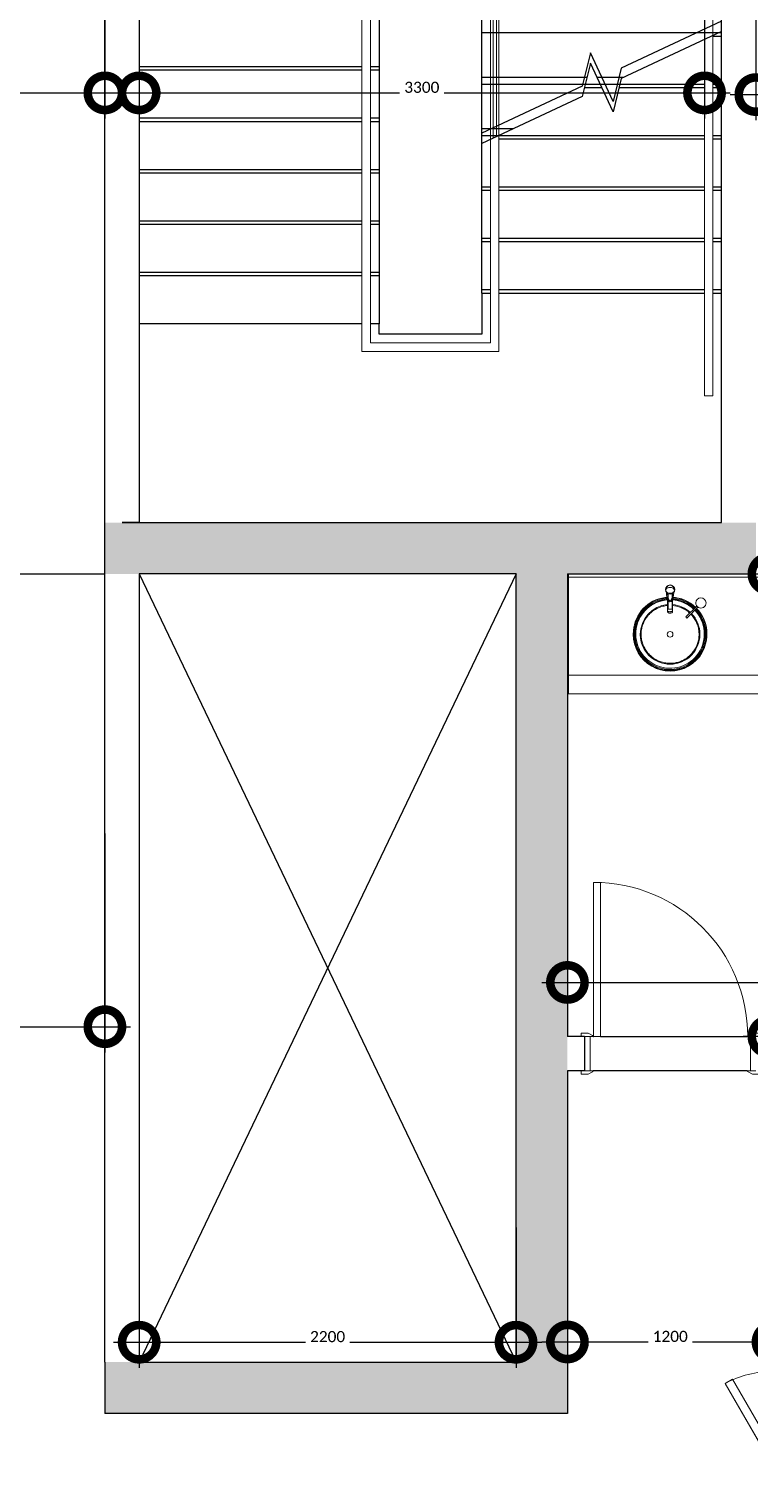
# Model space of a CAD drawing. Header units: metres. Extents: x 15.7 to 112.1, y 4.7 to 71.5.
# Drawn here: x 61.05 to 65.25, y 33.1 to 41.53 of the extents above; entities that cross this region are included whole.
import ezdxf

# ---------------------------------------------------------------- set-up
doc = ezdxf.new("R2010")
doc.units = ezdxf.units.M
doc.linetypes.add('ECG_Line-Ptrn-Sold', pattern=[9144.001, 9144, -0.001])
doc.layers.get('0').update_dxf_attribs({"color": 3})
doc.layers.add('00', color=252, linetype='Continuous')
for name, color, linetype, lineweight in [('A-DIM', 7, 'Continuous', 5), ('A-DOOR', 5, 'Continuous', 5), ('A-FIXT', 1, 'Continuous', 9), ('A-FLOR-HRAL', 1, 'Continuous', 9), ('A-FURN', 1, 'Continuous', 9), ('A-STAIR', 1, 'ECG_Line-Ptrn-Sold', 13)]:
    doc.layers.add(name, color=color, linetype=linetype, lineweight=lineweight)
doc.styles.add('Calibri', font='calibri.ttf', dxfattribs={"height": 0.212639})
doc.dimstyles.new('ECG_Dimn-Detl-100', dxfattribs={"dimscale": 0.3048, "dimtxt": 0.25, "dimasz": 1.312336, "dimexe": 0.492126, "dimexo": 0.0625, "dimgap": 0, "dimtad": 1, "dimdec": 0, "dimlfac": 1000, "dimzin": 0, "dimdsep": 46, "dimtxsty": 'Calibri', "dimblk1": 'DOTSMALL', "dimblk2": 'DOTSMALL', "dimsah": 1, "dimcen": 0.09, "dimdle": 0.492126, "dimazin": 0, "dimtfac": 1, "dimtdec": 4, "dimtix": 1, "dimtmove": 0, "dimatfit": 3, "dimfxl": 0.492126, "dimfxlon": 1, "dimtvp": 1, "dimtolj": 1, "dimtzin": 0, "dimarcsym": 2})

# ---------------------------------------------------------------- blocks, each defined once
blk = doc.blocks.new('ECG_Door_Single Leave-Cabient - 600x2100 _GCR_  mm-3097162-GROUND FLOOR PLAN')
at = {"layer": 'A-DOOR'}
for p, q in [((0.225, 0.38), (-0.26, 0.1)), ((-0.22, 0.1231), (0.225, 0.38)), ((0.25, 0.3367), (0.225, 0.38)), ((0.225, 0.38), (0.25, 0.3367)), ((-0.235, 0.0567), (0.25, 0.3367)), ((0.25, 0.3367), (-0.235, 0.0567)), ((-0.855, 0.0567), (-0.88, 0.1)), ((-0.277, 0.12), (-0.317, 0.12)), ((-0.317, 0.12), (-0.317, 0.1)), ((-0.3, 0.1), (-0.26, 0.1)), ((-0.26, 0.1), (-0.292, 0.1)), ((-0.292, 0.1), (-0.292, -0.1)), ((-0.251, 0.106), (-0.277, 0.12)), ((-0.26, 0.1), (-0.235, 0.0567)), ((-0.26, -0.1), (-0.26, 0.1)), ((0.247, 0.1), (0.3, 0.1)), ((0.277, 0.12), (0.251, 0.106)), ((0.26, 0.1), (0.26, -0.1)), ((0.292, 0.1), (0.26, 0.1)), ((0.317, 0.12), (0.277, 0.12)), ((0.292, -0.1), (0.292, 0.1)), ((0.317, 0.1), (0.317, 0.12)), ((-0.247, -0.1), (-0.3, -0.1)), ((-0.3, -0.12), (-0.277, -0.12)), ((-0.292, -0.1), (-0.26, -0.1)), ((-0.277, -0.12), (-0.251, -0.106)), ((0.3, -0.1), (0.247, -0.1)), ((0.251, -0.106), (0.277, -0.12)), ((0.26, -0.1), (0.292, -0.1)), ((0.277, -0.12), (0.3, -0.12))]:
    blk.add_line(p, q, dxfattribs=at)
for centre, radius, start, end in [((-0.3, 0.1), 0.595, 360, 28.07365), ((0.255, 0.099), 0.00806, 119.74488, 172.87498), ((-0.255, -0.099), 0.00806, 299.74488, 352.87498), ((0.255, -0.099), 0.00806, 187.12502, 240.25512)]:
    blk.add_arc(centre, radius, start, end, dxfattribs=at)
blk = doc.blocks.new('ECG_ Door-Single Leaf-Gnrc - 1000x2200 mm-2105028-GROUND FLOOR PLAN')
at = {"layer": 'A-DOOR'}
for p, q in [((-0.52, 0.12), (-0.48, 0.12)), ((-0.52, 0.1), (-0.52, 0.12)), ((-0.45, 0.1), (-0.5, 0.1)), ((-0.5, 0.1), (-0.468, 0.1)), ((-0.48, 0.12), (-0.454, 0.106)), ((-0.468, 0.1), (-0.468, -0.1)), ((0.5, 0.1), (0.45, 0.1)), ((0.454, 0.106), (0.48, 0.12)), ((0.468, 0.1), (0.5, 0.1)), ((0.468, -0.1), (0.468, 0.1)), ((0.48, 0.12), (0.52, 0.12)), ((0.52, 0.12), (0.52, 0.1)), ((-0.52, -0.12), (-0.52, -0.1)), ((-0.48, -0.12), (-0.52, -0.12)), ((-0.5, -0.1), (-0.45, -0.1)), ((-0.468, -0.1), (-0.5, -0.1)), ((-0.454, -0.106), (-0.48, -0.12)), ((0.408, -0.1), (0.448, -0.1)), ((0.408, -1), (0.408, -0.1)), ((0.408, -0.1), (0.408, -1)), ((0.448, -0.1), (0.408, -0.1)), ((0.448, -0.1), (0.448, -1)), ((0.448, -1), (0.448, -0.1)), ((0.45, -0.1), (0.5, -0.1)), ((0.48, -0.12), (0.454, -0.106)), ((0.5, -0.1), (0.468, -0.1)), ((0.52, -0.12), (0.48, -0.12)), ((0.52, -0.1), (0.52, -0.12)), ((0.448, -1), (0.408, -1)), ((0.408, -1), (0.448, -1))]:
    blk.add_line(p, q, dxfattribs=at)
for centre, radius, start, end in [((-0.458, 0.099), 0.00806, 7.12502, 60.25512), ((0.458, 0.099), 0.00806, 119.74488, 172.87498), ((-0.458, -0.099), 0.00806, 299.74488, 352.87498), ((0.448, -0.1), 0.9, 180, 270), ((0.458, -0.099), 0.00806, 187.12502, 240.25512)]:
    blk.add_arc(centre, radius, start, end, dxfattribs=at)
blk = doc.blocks.new('ECG_Sink with Soap Dispenser - H- HAND RINSE SET-2485049-GROUND FLOOR PLAN')
at = {"layer": 'A-FIXT'}
for p, q in [((0.1109, 0.3433), (0.1109, 0.3383)), ((0.1112, 0.3415), (0.1109, 0.3433)), ((0.1109, 0.3383), (0.1109, 0.2669)), ((0.1409, 0.3433), (0.1406, 0.3415)), ((0.1409, 0.3383), (0.1409, 0.3433)), ((0.1409, 0.2669), (0.1409, 0.3383)), ((0.1139, 0.3289), (0.1139, 0.2391)), ((0.1379, 0.3289), (0.1139, 0.3289)), ((0.1202, 0.2765), (0.1201, 0.2769)), ((0.1315, 0.2767), (0.1316, 0.2771)), ((0.1379, 0.2391), (0.1379, 0.3289)), ((0.1021, 0.2132), (0.1075, 0.2009)), ((0.1109, 0.233), (0.1108, 0.234)), ((0.1109, 0.2469), (0.1109, 0.2421)), ((0.1109, 0.2344), (0.1109, 0.2331)), ((0.1409, 0.2331), (0.1409, 0.2344)), ((0.141, 0.234), (0.141, 0.233)), ((0.1443, 0.2009), (0.1497, 0.2132))]:
    blk.add_line(p, q, dxfattribs=at)
at = {"layer": 'A-FIXT', "flags": 128}
for points in [[(0.3358, 0.4759), (0.3356, 0.4843), (0.3351, 0.4927), (0.3343, 0.501), (0.3331, 0.5093), (0.3316, 0.5176), (0.3298, 0.5258), (0.3276, 0.5339), (0.3251, 0.5419), (0.3223, 0.5498), (0.3192, 0.5576), (0.3158, 0.5653), (0.3121, 0.5728), (0.308, 0.5802), (0.3037, 0.5874), (0.2991, 0.5944), (0.2942, 0.6012), (0.2891, 0.6079), (0.2837, 0.6143), (0.278, 0.6205), (0.2721, 0.6264), (0.266, 0.6322), (0.2596, 0.6376), (0.253, 0.6429), (0.2463, 0.6478), (0.2393, 0.6525), (0.2321, 0.6569), (0.2248, 0.661), (0.2173, 0.6648), (0.2097, 0.6683), (0.202, 0.6715), (0.1941, 0.6744), (0.1861, 0.6769), (0.178, 0.6792), (0.1698, 0.6811), (0.1616, 0.6827), (0.1533, 0.684), (0.1449, 0.6849), (0.1366, 0.6855), (0.1282, 0.6857), (0.1198, 0.6857), (0.1114, 0.6853), (0.103, 0.6845), (0.0947, 0.6834), (0.0864, 0.682), (0.0782, 0.6803), (0.0701, 0.6782), (0.0621, 0.6758), (0.0541, 0.6731), (0.0463, 0.6701), (0.0386, 0.6667), (0.031, 0.6631), (0.0236, 0.6591), (0.0164, 0.6549), (0.0093, 0.6504), (0.0024, 0.6456), (-0.0043, 0.6405), (-0.0108, 0.6352), (-0.017, 0.6296), (-0.023, 0.6237), (-0.0288, 0.6177), (-0.0344, 0.6114), (-0.0397, 0.6048), (-0.0447, 0.5981), (-0.0494, 0.5912), (-0.0539, 0.5841), (-0.0581, 0.5768), (-0.062, 0.5694), (-0.0656, 0.5618), (-0.0689, 0.5541), (-0.0718, 0.5462), (-0.0745, 0.5382), (-0.0768, 0.5302), (-0.0788, 0.522), (-0.0805, 0.5138), (-0.0818, 0.5055), (-0.0829, 0.4972), (-0.0835, 0.4888), (-0.0839, 0.4804), (-0.0839, 0.4759)], [(-0.0431, 0.4759), (-0.043, 0.4827), (-0.0426, 0.4894), (-0.0419, 0.4961), (-0.041, 0.5028), (-0.0398, 0.5095), (-0.0383, 0.5161), (-0.0366, 0.5226), (-0.0346, 0.5291), (-0.0323, 0.5355), (-0.0298, 0.5417), (-0.027, 0.5479), (-0.024, 0.554), (-0.0208, 0.5599), (-0.0173, 0.5657), (-0.0136, 0.5714), (-0.0097, 0.5769), (-0.0055, 0.5822), (-0.0012, 0.5874), (0.0034, 0.5924), (0.0081, 0.5972), (0.0131, 0.6018), (0.0182, 0.6062), (0.0235, 0.6104), (0.029, 0.6144), (0.0346, 0.6182), (0.0403, 0.6217), (0.0462, 0.625), (0.0523, 0.6281), (0.0584, 0.6309), (0.0647, 0.6335), (0.071, 0.6358), (0.0774, 0.6379), (0.084, 0.6397), (0.0905, 0.6412), (0.0972, 0.6425), (0.1039, 0.6435), (0.1106, 0.6443), (0.1173, 0.6447), (0.1241, 0.645), (0.1308, 0.6449), (0.1376, 0.6446), (0.1443, 0.644), (0.151, 0.6431), (0.1577, 0.6419), (0.1643, 0.6405), (0.1709, 0.6389), (0.1774, 0.6369), (0.1838, 0.6348), (0.1901, 0.6323), (0.1963, 0.6296), (0.2024, 0.6267), (0.2083, 0.6235), (0.2142, 0.6201), (0.2199, 0.6165), (0.2254, 0.6126), (0.2308, 0.6085), (0.236, 0.6042), (0.2411, 0.5997), (0.2459, 0.595), (0.2506, 0.5901), (0.255, 0.585), (0.2593, 0.5798), (0.2634, 0.5743), (0.2672, 0.5688), (0.2708, 0.5631), (0.2741, 0.5572), (0.2773, 0.5512), (0.2802, 0.5451), (0.2828, 0.5389), (0.2852, 0.5325), (0.2873, 0.5261), (0.2892, 0.5196), (0.2908, 0.5131), (0.2922, 0.5064), (0.2933, 0.4998), (0.2941, 0.493), (0.2947, 0.4863), (0.2949, 0.4796), (0.295, 0.4759)], [(-0.0839, 0.4759), (-0.0838, 0.4675), (-0.0833, 0.4591), (-0.0824, 0.4508), (-0.0813, 0.4425), (-0.0798, 0.4342), (-0.0779, 0.426), (-0.0758, 0.4179), (-0.0733, 0.4099), (-0.0705, 0.402), (-0.0674, 0.3942), (-0.064, 0.3865), (-0.0602, 0.379), (-0.0562, 0.3716), (-0.0519, 0.3644), (-0.0473, 0.3574), (-0.0424, 0.3506), (-0.0373, 0.3439), (-0.0319, 0.3375), (-0.0262, 0.3313), (-0.0238, 0.3289)], [(0.0053, 0.3575), (0.0012, 0.3617), (-0.0032, 0.3668), (-0.0075, 0.372), (-0.0115, 0.3775), (-0.0154, 0.383), (-0.019, 0.3887), (-0.0223, 0.3946), (-0.0255, 0.4006), (-0.0283, 0.4067), (-0.031, 0.4129), (-0.0334, 0.4193), (-0.0355, 0.4257), (-0.0374, 0.4322), (-0.039, 0.4387), (-0.0404, 0.4454), (-0.0415, 0.452), (-0.0423, 0.4588), (-0.0428, 0.4655), (-0.0431, 0.4722), (-0.0431, 0.4759)], [(0.1409, 0.2666), (0.1488, 0.2673), (0.1571, 0.2684), (0.1654, 0.2698), (0.1736, 0.2715), (0.1817, 0.2736), (0.1898, 0.276), (0.1977, 0.2787), (0.2055, 0.2817), (0.2132, 0.2851), (0.2208, 0.2887), (0.2282, 0.2927), (0.2355, 0.2969), (0.2425, 0.3014), (0.2494, 0.3062), (0.2561, 0.3113), (0.2626, 0.3166), (0.2688, 0.3222), (0.2749, 0.3281), (0.2807, 0.3341), (0.2862, 0.3404), (0.2915, 0.347), (0.2965, 0.3537), (0.3013, 0.3606), (0.3057, 0.3677), (0.3099, 0.375), (0.3138, 0.3824), (0.3174, 0.39), (0.3207, 0.3977), (0.3236, 0.4056), (0.3263, 0.4136), (0.3286, 0.4216), (0.3306, 0.4298), (0.3323, 0.438), (0.3337, 0.4463), (0.3347, 0.4546), (0.3354, 0.463), (0.3357, 0.4714), (0.3358, 0.4759)], [(0.295, 0.4759), (0.2948, 0.4691), (0.2944, 0.4624), (0.2938, 0.4557), (0.2928, 0.449), (0.2916, 0.4423), (0.2901, 0.4357), (0.2884, 0.4292), (0.2864, 0.4227), (0.2841, 0.4163), (0.2816, 0.4101), (0.2789, 0.4039), (0.2759, 0.3978), (0.2726, 0.3919), (0.2692, 0.3861), (0.2654, 0.3804), (0.2615, 0.3749), (0.2574, 0.3696), (0.253, 0.3644), (0.2485, 0.3594), (0.2437, 0.3546), (0.2388, 0.35), (0.2336, 0.3456), (0.2283, 0.3414), (0.2229, 0.3374), (0.2173, 0.3336), (0.2115, 0.3301), (0.2056, 0.3268), (0.1996, 0.3237), (0.1934, 0.3209), (0.1872, 0.3183), (0.1808, 0.316), (0.1744, 0.3139), (0.1679, 0.3121), (0.1613, 0.3106), (0.1546, 0.3093), (0.148, 0.3083), (0.1412, 0.3075)], [(0.1111, 0.3075), (0.1075, 0.3078), (0.1008, 0.3087), (0.0941, 0.3099), (0.0875, 0.3113), (0.0809, 0.3129), (0.0745, 0.3149), (0.0681, 0.317), (0.0618, 0.3195), (0.0556, 0.3222), (0.0495, 0.3251), (0.0435, 0.3283), (0.0377, 0.3317), (0.032, 0.3353), (0.0264, 0.3392), (0.021, 0.3433), (0.0158, 0.3476), (0.0108, 0.3521)], [(0.1109, 0.3433), (0.1112, 0.3451), (0.1122, 0.3468), (0.1138, 0.3484), (0.1159, 0.3497), (0.1184, 0.3508), (0.1213, 0.3515), (0.1243, 0.3519), (0.1275, 0.3519), (0.1305, 0.3515), (0.1334, 0.3508), (0.1359, 0.3497), (0.138, 0.3484), (0.1396, 0.3468), (0.1406, 0.3451), (0.1409, 0.3433)], [(-0.0179, 0.3231), (-0.0142, 0.3196), (-0.0078, 0.3142), (-0.0012, 0.3089), (0.0056, 0.304), (0.0125, 0.2993), (0.0197, 0.2949), (0.027, 0.2908), (0.0345, 0.287), (0.0421, 0.2835), (0.0499, 0.2803), (0.0578, 0.2774), (0.0657, 0.2749), (0.0738, 0.2726), (0.082, 0.2707), (0.0902, 0.2691), (0.0985, 0.2678), (0.1069, 0.2669), (0.1109, 0.2666)], [(0.1147, 0.2788), (0.1128, 0.2743), (0.1111, 0.2698), (0.1095, 0.2652), (0.1082, 0.2606), (0.1071, 0.2559), (0.1063, 0.2512), (0.1056, 0.2465), (0.1051, 0.2417), (0.1049, 0.237), (0.1048, 0.234)], [(0.1108, 0.234), (0.111, 0.2385), (0.1113, 0.243), (0.1118, 0.2475), (0.1125, 0.252), (0.1134, 0.2564), (0.1145, 0.2608), (0.1158, 0.2651), (0.1173, 0.2695), (0.119, 0.2737), (0.1202, 0.2763)], [(0.1372, 0.2786), (0.1301, 0.2852), (0.1198, 0.2844), (0.1147, 0.2788)], [(0.1167, 0.2791), (0.116, 0.2792), (0.1155, 0.2792), (0.115, 0.2791), (0.1147, 0.2789), (0.1147, 0.2785)], [(0.1147, 0.2785), (0.1147, 0.2781), (0.115, 0.2777), (0.1155, 0.2772), (0.116, 0.2768), (0.1167, 0.2764), (0.1174, 0.2761), (0.1182, 0.2759), (0.1188, 0.2758), (0.1194, 0.2758), (0.1198, 0.276)], [(0.1202, 0.2763), (0.1243, 0.2797), (0.1301, 0.2785), (0.1316, 0.2764)], [(0.1316, 0.2764), (0.1334, 0.2722), (0.1351, 0.2679), (0.1365, 0.2636), (0.1377, 0.2592), (0.1388, 0.2548), (0.1396, 0.2504), (0.1403, 0.2459), (0.1407, 0.2414), (0.1409, 0.2369), (0.141, 0.234)], [(0.1372, 0.2784), (0.1371, 0.278), (0.1368, 0.2776), (0.1364, 0.2771), (0.1358, 0.2767), (0.1351, 0.2764), (0.1344, 0.2761), (0.1337, 0.2759), (0.133, 0.2759), (0.1324, 0.2759), (0.1319, 0.2761)], [(0.1351, 0.2791), (0.1358, 0.2792), (0.1364, 0.2791), (0.1368, 0.279), (0.1371, 0.2787), (0.1372, 0.2784)], [(0.147, 0.234), (0.1469, 0.2388), (0.1465, 0.2436), (0.146, 0.2483), (0.1452, 0.2531), (0.1443, 0.2577), (0.1431, 0.2624), (0.1417, 0.267), (0.1401, 0.2716), (0.1383, 0.2761), (0.1372, 0.2787)], [(0.1066, 0.2302), (0.1024, 0.2249), (0.1009, 0.2188)], [(0.1009, 0.2188), (0.1057, 0.2082), (0.1182, 0.2016), (0.1336, 0.2016), (0.1461, 0.2082), (0.1509, 0.2188)], [(0.1048, 0.234), (0.105, 0.2293), (0.105, 0.2282)], [(0.1413, 0.2329), (0.1314, 0.2363), (0.1205, 0.2363), (0.1105, 0.2329)], [(0.1509, 0.2188), (0.1494, 0.225), (0.1453, 0.2302)], [(0.1468, 0.2282), (0.147, 0.233), (0.147, 0.234)]]:
    blk.add_lwpolyline(points, dxfattribs=at)
at = {"layer": 'A-FIXT'}
blk.add_circle((0.1259, 0.2149), 0.027, dxfattribs=at)
for centre, radius, start, end in [((0.1259, 0.4759), 0.215, 360, 180), ((0.1259, 0.4732), 0.215, 273.19957, 223.88061), ((0.1259, 0.4759), 0.205, 360, 180), ((0.1261, 0.474), 0.2, 273.39497, 223.79664), ((0.1259, 0.4759), 0.1741, 360, 180), ((0.1259, 0.4759), 0.1741, 0, 180), ((0.1259, 0.4759), 0.215, 180, 224.48329), ((0.1259, 0.4759), 0.205, 180, 224.4677), ((0.1259, 0.4759), 0.1741, 180, 224.39037), ((0.1259, 0.4759), 0.1741, 180, 224.39037), ((0.1259, 0.4758), 0.0168, 90, 270), ((0.1259, 0.4758), 0.0168, 270, 90), ((0.1259, 0.4759), 0.205, 274.19297, 360), ((0.1259, 0.4759), 0.1741, 274.9944, 360), ((0.1259, 0.4759), 0.1741, 274.9944, 360), ((0.1259, 0.4759), 0.215, 274.36331, 360), ((0.1259, 0.4759), 0.1741, 227.07568, 265.05575), ((0.1259, 0.4759), 0.1741, 227.07568, 265.05575), ((0.1259, 0.4732), 0.215, 226.27921, 266.80043), ((0.1259, 0.4759), 0.215, 226.72052, 265.73814), ((0.1259, 0.4759), 0.205, 226.7936, 265.83673), ((0.1265, 0.4745), 0.2, 226.37517, 266.3808), ((0.1259, 0.2088), 0.02, 194.96613, 346.62227)]:
    blk.add_arc(centre, radius, start, end, dxfattribs=at)
for points, knots in [([(0.1409, 0.3383), (0.1409, 0.3387), (0.1407, 0.3394), (0.1397, 0.3405), (0.1381, 0.3415), (0.1353, 0.3427), (0.1307, 0.3436), (0.1246, 0.3439), (0.1189, 0.3433), (0.1153, 0.3422), (0.1133, 0.3413), (0.1124, 0.3407), (0.1117, 0.3401), (0.1111, 0.3393), (0.1109, 0.3386), (0.1109, 0.3383)], [0, 0, 0, 0, 0.066667, 0.133333, 0.2, 0.266667, 0.4, 0.533333, 0.65, 0.766667, 0.825, 0.854167, 0.883333, 0.941667, 1, 1, 1, 1]), ([(0.1105, 0.2329), (0.1104, 0.2327), (0.1103, 0.2322), (0.1102, 0.2318), (0.11, 0.2315), (0.1099, 0.2313), (0.1099, 0.2311), (0.1097, 0.2309), (0.1096, 0.2307), (0.1095, 0.2305), (0.1094, 0.2304), (0.1092, 0.2302), (0.1091, 0.23), (0.1089, 0.2299), (0.1087, 0.2298), (0.1085, 0.2296), (0.1083, 0.2296), (0.1081, 0.2295), (0.1079, 0.2295), (0.1076, 0.2295), (0.1072, 0.2296), (0.1069, 0.2298), (0.1067, 0.23), (0.1066, 0.2302)], [0, 0, 0, 0, 0.142857, 0.214286, 0.25, 0.285714, 0.321429, 0.357143, 0.392857, 0.428571, 0.464286, 0.5, 0.535714, 0.571429, 0.607143, 0.642857, 0.678571, 0.714286, 0.75, 0.785714, 0.857143, 0.928571, 1, 1, 1, 1]), ([(0.1453, 0.2302), (0.1452, 0.23), (0.1449, 0.2298), (0.1446, 0.2296), (0.1442, 0.2295), (0.1439, 0.2295), (0.1437, 0.2295), (0.1435, 0.2296), (0.1433, 0.2296), (0.1431, 0.2297), (0.1429, 0.2299), (0.1428, 0.23), (0.1426, 0.2302), (0.1424, 0.2304), (0.1423, 0.2305), (0.1422, 0.2307), (0.1421, 0.2309), (0.142, 0.2311), (0.1419, 0.2313), (0.1418, 0.2315), (0.1417, 0.2318), (0.1415, 0.2322), (0.1414, 0.2327), (0.1413, 0.2329)], [0, 0, 0, 0, 0.071429, 0.142857, 0.214286, 0.25, 0.285714, 0.321429, 0.357143, 0.392857, 0.419643, 0.446429, 0.5, 0.535714, 0.571429, 0.607143, 0.642857, 0.678571, 0.714286, 0.75, 0.785714, 0.857143, 1, 1, 1, 1])]:
    blk.add_open_spline(points, degree=3, knots=knots, dxfattribs=at)
blk = doc.blocks.new('Soap Dispenser1 - G-Soap Dispenser 2-2485012-GROUND FLOOR PLAN')
at = {"layer": 'A-FURN'}
for p, q in [((0.0277, 0.3784), (-0.0362, 0.3146)), ((-0.0298, 0.3082), (0.0341, 0.3721)), ((0.0277, 0.3784), (0.0341, 0.3721))]:
    blk.add_line(p, q, dxfattribs=at)
for start, end in [(360, 180), (180, 360)]:
    blk.add_arc((-0.054, 0.2904), 0.03, start, end, dxfattribs=at)
blk.add_open_spline([(-0.0344, 0.3131), (-0.0346, 0.3133), (-0.035, 0.3136), (-0.0355, 0.314), (-0.036, 0.3144), (-0.0362, 0.3145), (-0.0362, 0.3146)], degree=3, knots=[0.6666667, 0.6666667, 0.6666667, 0.6666667, 0.7222222, 0.7916667, 0.8611111, 1, 1, 1, 1], dxfattribs=at)
blk.add_open_spline([(-0.0298, 0.3082), (-0.0298, 0.3082), (-0.0299, 0.3082), (-0.03, 0.3084), (-0.0302, 0.3087), (-0.0305, 0.309), (-0.0308, 0.3095), (-0.0311, 0.3098), (-0.0312, 0.31)], degree=3, dxfattribs=at)
blk = doc.blocks.new('ECG_Counter Top-02 - 600mm x 2400mm Long-2636037-GROUND FLOOR PLAN')
at = {"layer": 'A-FURN'}
for p, q in [((2.1268, 0.85), (-1.1161, 0.85)), ((-1.1161, 0.85), (-1.1161, 0.15)), ((2.1268, 0.15), (2.1268, 0.85)), ((2.1268, 0.7416), (-1.1161, 0.7416)), ((-1.1161, 0.7416), (-1.1161, 0.15)), ((2.1268, 0.15), (2.1268, 0.7416)), ((2.1268, 0.169), (-1.1161, 0.169))]:
    blk.add_line(p, q, dxfattribs=at)
blk = doc.blocks.new('Railing - Railing-3162899-GROUND FLOOR PLAN')
at = {"layer": 'A-FLOR-HRAL'}
for p, q in [((62.9935, 43.6973), (63.0435, 43.6973)), ((62.9935, 43.6973), (62.9935, 40.0394)), ((63.0435, 43.6973), (63.0435, 40.0394)), ((63.7943, 40.9077), (63.7443, 40.8844)), ((63.7943, 40.9077), (63.7443, 40.8844)), ((63.7943, 40.9077), (63.7443, 40.8844)), ((63.7943, 40.9077), (63.7443, 40.8844)), ((63.7943, 40.9077), (63.7443, 40.8844)), ((63.7943, 40.9077), (63.7443, 40.8844)), ((63.7943, 40.0223), (63.7943, 40.9077)), ((63.7443, 40.0223), (63.7443, 40.8844)), ((62.9935, 40.0394), (62.9935, 39.6469)), ((63.0435, 40.0394), (63.0435, 39.6969)), ((63.7443, 39.7473), (63.7443, 40.0223)), ((63.7943, 39.7473), (63.7943, 40.0223)), ((63.7443, 39.6969), (63.7443, 39.7473)), ((63.7943, 39.6469), (63.7943, 39.7473)), ((62.9935, 39.6469), (63.7943, 39.6469)), ((63.0435, 39.6969), (63.7443, 39.6969))]:
    blk.add_line(p, q, dxfattribs=at)
at = {"layer": 'A-STAIR'}
for p, q in [((63.7443, 43.5873), (63.7943, 43.5873)), ((63.7443, 43.2873), (63.7443, 43.5873)), ((63.7593, 43.5873), (63.7793, 43.5873)), ((63.7593, 43.2873), (63.7593, 43.5873)), ((63.7593, 43.5873), (63.7793, 43.5873)), ((63.7593, 43.2873), (63.7593, 43.5873)), ((63.7593, 43.5873), (63.7793, 43.5873)), ((63.7593, 43.2873), (63.7593, 43.5873)), ((63.7593, 43.5873), (63.7793, 43.5873)), ((63.7593, 43.2873), (63.7593, 43.5873)), ((63.7593, 43.5873), (63.7793, 43.5873)), ((63.7593, 43.2873), (63.7593, 43.5873)), ((63.7793, 43.2873), (63.7793, 43.5873)), ((63.7793, 43.2873), (63.7793, 43.5873)), ((63.7793, 43.2873), (63.7793, 43.5873)), ((63.7793, 43.2873), (63.7793, 43.5873)), ((63.7793, 43.2873), (63.7793, 43.5873)), ((63.7943, 43.2873), (63.7943, 43.5873)), ((63.7443, 40.8844), (63.7443, 43.2873)), ((63.7593, 40.8914), (63.7593, 43.2873)), ((63.7593, 40.8914), (63.7593, 43.2873)), ((63.7593, 40.8914), (63.7593, 43.2873)), ((63.7593, 40.8914), (63.7593, 43.2873)), ((63.7593, 40.8914), (63.7593, 43.2873)), ((63.7793, 40.9007), (63.7793, 43.2873)), ((63.7793, 40.9007), (63.7793, 43.2873)), ((63.7793, 40.9007), (63.7793, 43.2873)), ((63.7793, 40.9007), (63.7793, 43.2873)), ((63.7793, 40.9007), (63.7793, 43.2873)), ((63.7943, 40.9077), (63.7943, 43.2873))]:
    blk.add_line(p, q, dxfattribs=at)
blk = doc.blocks.new('Railing - Railing-3137059-GROUND FLOOR PLAN')
at = {"layer": 'A-FLOR-HRAL'}
for p, q in [((65.0435, 41.4902), (64.9935, 41.4669)), ((65.0435, 39.6873), (65.0435, 41.4902)), ((64.9935, 39.6873), (64.9935, 41.4669)), ((64.9935, 39.3873), (64.9935, 39.6873)), ((65.0435, 39.3873), (65.0435, 39.6873)), ((65.0435, 39.3873), (64.9935, 39.3873))]:
    blk.add_line(p, q, dxfattribs=at)
at = {"layer": 'A-STAIR'}
for p, q in [((64.9935, 43.5873), (65.0435, 43.5873)), ((64.9935, 43.2873), (64.9935, 43.5873)), ((65.0435, 43.2873), (65.0435, 43.5873)), ((64.9935, 41.4669), (64.9935, 43.2873)), ((65.0435, 41.4902), (65.0435, 43.2873))]:
    blk.add_line(p, q, dxfattribs=at)
blk = doc.blocks.new('_DotSmall')
at = {"color": 0, "linetype": 'ByBlock', "const_width": 0.5}
blk.add_lwpolyline([(-0.0625, 0, 1), (0.0625, 0, 1)], format="xyb", close=True, dxfattribs=at)

msp = doc.modelspace()

# ---------------------------------------------------------------- hatches: boundary and pattern name
at = {"layer": '00'}
for points in [[(64.1939, 38.3473), (65.2939, 38.3473), (65.2939, 38.6473), (65.1939, 38.6473), (65.1939, 38.4973), (61.5939, 38.4973), (61.5939, 38.6473), (61.4939, 38.6473), (61.4939, 38.3473), (63.8939, 38.3473)], [(64.4726, 38.4973), (65.1939, 38.4973), (65.1939, 38.6473), (61.5939, 38.6473), (61.5939, 38.4973), (63.7441, 38.4973)], [(63.8939, 33.7473), (64.1939, 33.7473), (64.1939, 38.3473), (63.8939, 38.3473), (63.8939, 34.2804)], [(64.1939, 33.4473), (64.1939, 33.7473), (61.4939, 33.7473), (61.4939, 33.4473), (62.2871, 33.4473)]]:
    msp.add_hatch(color=256, dxfattribs=at).paths.add_polyline_path(points, flags=0)

# ---------------------------------------------------------------- linework, layer by layer
for p, q in [((61.6939, 45.0473), (61.6939, 38.6473)), ((61.4939, 33.7473), (61.4939, 43.7473)), ((63.6939, 40.9209), (63.6939, 43.6473)), ((63.6939, 40.8609), (63.6939, 43.5873)), ((65.0939, 41.5137), (65.0939, 43.5873)), ((63.0939, 41.6073), (63.0939, 41.3073)), ((65.0939, 41.5737), (64.5072, 41.3002)), ((63.6939, 41.5073), (65.0802, 41.5073)), ((65.0939, 41.5137), (64.5072, 41.2402)), ((65.0435, 41.4873), (65.0939, 41.4873)), ((65.0802, 41.5073), (65.0939, 41.5073)), ((65.0939, 41.5137), (65.0939, 41.5473)), ((65.0939, 41.4873), (65.0939, 41.5137)), ((65.0939, 38.6473), (65.0939, 41.4873)), ((64.3279, 41.3889), (64.2806, 41.1945)), ((64.3279, 41.3289), (64.2806, 41.1345)), ((64.46, 41.1057), (64.3279, 41.3889)), ((64.46, 41.0457), (64.3279, 41.3289)), ((62.9935, 41.3073), (61.6939, 41.3073)), ((62.9935, 41.2873), (61.6939, 41.2873)), ((63.0939, 41.3073), (63.0435, 41.3073)), ((63.0939, 41.2873), (63.0435, 41.2873)), ((63.0939, 41.3073), (63.0939, 41.0073)), ((63.6939, 41.2473), (64.2935, 41.2473)), ((64.2935, 41.2473), (64.3081, 41.2473)), ((64.2935, 41.2473), (64.3081, 41.2473)), ((64.366, 41.2473), (64.3939, 41.2473)), ((64.366, 41.2473), (64.3939, 41.2473)), ((64.3939, 41.2473), (64.4944, 41.2473)), ((64.5072, 41.3002), (64.46, 41.1057)), ((64.5072, 41.2402), (64.46, 41.0457)), ((64.4944, 41.2473), (64.5226, 41.2473)), ((64.4944, 41.2473), (64.5226, 41.2473)), ((63.6939, 41.2073), (64.2983, 41.2073)), ((64.2806, 41.1945), (63.6939, 40.9209)), ((64.2935, 41.1873), (64.3939, 41.1873)), ((64.2983, 41.2073), (64.3846, 41.2073)), ((64.3846, 41.2073), (64.4992, 41.2073)), ((64.4944, 41.1873), (64.9935, 41.1873)), ((64.4992, 41.2073), (64.9935, 41.2073)), ((65.0435, 41.2073), (65.0939, 41.2073)), ((65.0435, 41.1873), (65.0939, 41.1873)), ((64.2806, 41.1345), (63.6939, 40.8609)), ((62.9935, 41.0073), (61.6939, 41.0073)), ((62.9935, 40.9873), (61.6939, 40.9873)), ((63.0939, 41.0073), (63.0435, 41.0073)), ((63.0939, 40.9873), (63.0435, 40.9873)), ((63.0939, 41.0073), (63.0939, 40.7073)), ((63.6939, 40.9473), (63.7506, 40.9473)), ((63.6939, 40.8609), (63.6939, 40.9209)), ((63.6939, 40.9073), (63.7935, 40.9073)), ((63.7506, 40.9473), (63.8792, 40.9473)), ((63.7506, 40.9473), (63.8792, 40.9473)), ((63.7943, 40.9073), (64.9935, 40.9073)), ((65.0435, 40.9073), (65.0939, 40.9073)), ((63.6939, 40.5873), (63.6939, 40.8609)), ((63.7943, 40.8873), (64.9935, 40.8873)), ((65.0435, 40.8873), (65.0939, 40.8873)), ((62.9935, 40.7073), (61.6939, 40.7073)), ((62.9935, 40.6873), (61.6939, 40.6873)), ((63.0939, 40.7073), (63.0435, 40.7073)), ((63.0939, 40.6873), (63.0435, 40.6873)), ((63.0939, 40.7073), (63.0939, 40.4073)), ((63.6939, 40.6073), (63.7441, 40.6073)), ((63.6939, 40.2873), (63.6939, 40.5873)), ((63.6939, 40.5873), (63.7441, 40.5873)), ((63.7943, 40.6073), (64.9935, 40.6073)), ((63.7943, 40.5873), (64.9935, 40.5873)), ((65.0435, 40.6073), (65.0939, 40.6073)), ((65.0435, 40.5873), (65.0939, 40.5873)), ((62.9935, 40.4073), (61.6939, 40.4073)), ((62.9935, 40.3873), (61.6939, 40.3873)), ((63.0939, 40.4073), (63.0435, 40.4073)), ((63.0939, 40.3873), (63.0435, 40.3873)), ((63.0939, 40.4073), (63.0939, 40.1073)), ((63.6939, 40.3073), (63.7441, 40.3073)), ((63.7943, 40.3073), (64.9935, 40.3073)), ((65.0435, 40.3073), (65.0939, 40.3073)), ((63.6939, 39.9873), (63.6939, 40.2873)), ((63.6939, 40.2873), (63.7441, 40.2873)), ((63.7943, 40.2873), (64.9935, 40.2873)), ((65.0435, 40.2873), (65.0939, 40.2873)), ((62.9935, 40.1073), (61.6939, 40.1073)), ((62.9935, 40.0873), (61.6939, 40.0873)), ((63.0939, 40.1073), (63.0435, 40.1073)), ((63.0939, 40.0873), (63.0435, 40.0873)), ((63.0939, 40.1073), (63.0939, 39.8073)), ((63.6939, 40.0073), (63.7441, 40.0073)), ((63.6939, 39.9873), (63.6939, 39.7473)), ((63.6939, 39.9873), (63.7441, 39.9873)), ((63.7943, 40.0073), (64.9935, 40.0073)), ((63.7943, 39.9873), (64.9935, 39.9873)), ((65.0435, 40.0073), (65.0939, 40.0073)), ((65.0435, 39.9873), (65.0939, 39.9873)), ((62.9935, 39.8073), (61.6939, 39.8073)), ((63.0939, 39.8073), (63.0435, 39.8073)), ((63.0939, 39.7473), (63.0939, 39.8073)), ((63.6939, 39.7473), (63.0939, 39.7473)), ((61.5939, 38.6473), (65.0939, 38.6473)), ((61.6939, 38.6473), (61.5939, 38.6473)), ((58.9939, 38.3473), (61.4939, 38.3473)), ((63.8939, 38.3473), (61.6939, 38.3473)), ((61.6939, 38.3473), (61.6939, 33.7473)), ((63.8939, 38.3473), (61.6939, 33.7473)), ((61.6939, 38.3473), (63.8939, 33.7473)), ((63.8939, 33.7473), (63.8939, 38.3473)), ((64.1939, 38.3473), (67.4439, 38.3473)), ((64.1939, 38.3473), (64.1939, 35.6473)), ((64.2939, 35.6473), (64.1939, 35.6473)), ((64.2939, 35.6473), (64.2939, 35.4473)), ((64.3439, 35.6473), (64.3459, 35.6473)), ((64.3439, 35.6473), (64.3459, 35.6473)), ((64.3859, 35.6473), (65.2439, 35.6473)), ((64.3859, 35.6473), (65.2439, 35.6473)), ((64.1939, 35.4473), (64.1939, 33.4473)), ((64.2939, 35.4473), (64.1939, 35.4473)), ((65.2439, 35.4473), (64.3439, 35.4473)), ((65.2439, 35.4473), (64.3439, 35.4473)), ((61.4939, 33.7473), (61.4939, 33.4473)), ((61.6939, 33.7473), (63.8939, 33.7473)), ((64.1939, 33.4473), (61.4939, 33.4473))]:
    msp.add_line(p, q, dxfattribs=at)

# ---------------------------------------------------------------- block references
for name in ['Railing - Railing-3162899-GROUND FLOOR PLAN', 'Railing - Railing-3137059-GROUND FLOOR PLAN']:
    msp.add_blockref(name, (0, 0), dxfattribs=at)
for name, p, rotation in [('ECG_Counter Top-02 - 600mm x 2400mm Long-2636037-GROUND FLOOR PLAN', (66.3277, 38.4973), 180), ('ECG_Sink with Soap Dispenser - H- HAND RINSE SET-2485049-GROUND FLOOR PLAN', (64.9189, 38.4709), 180), ('Soap Dispenser1 - G-Soap Dispenser 2-2485012-GROUND FLOOR PLAN', (64.9189, 38.4684), 180), ('ECG_ Door-Single Leaf-Gnrc - 1000x2200 mm-2105028-GROUND FLOOR PLAN', (64.7939, 35.5473), 180), ('ECG_Door_Single Leave-Cabient - 600x2100 _GCR_  mm-3097162-GROUND FLOOR PLAN', (65.4939, 33.3973), 89.99999999999974)]:
    msp.add_blockref(name, p, dxfattribs=dict(at, rotation=rotation))

# ---------------------------------------------------------------- dimensions: what is measured, and where the dimension line sits
at = {"layer": 'A-DIM'}
for base, p1, p2, override in [((61.4939, 41.1556), (58.9939, 41.3056), (61.4939, 41.3056), {"dimpost": '<>', "dimfxl": 2.5}), ((64.9939, 41.1556), (61.6939, 41.3056), (64.9939, 41.3056), {"dimpost": '<>', "dimfxl": 3.3}), ((72.6939, 41.1458), (65.2939, 41.2958), (72.6939, 41.2958), {"dimpost": '<>', "dimfxl": 7.4}), ((69.7939, 35.9629), (64.1939, 36.1129), (69.7939, 36.1129), {"dimpost": '<>', "dimfxl": 5.6}), ((61.4939, 35.7046), (57.7939, 35.8546), (61.4939, 35.8546), {"dimpost": '<>', "dimfxl": 3.7}), ((63.8939, 33.8629), (61.6939, 34.0129), (63.8939, 34.0129), {"dimpost": '<>', "dimfxl": 2.2}), ((65.3939, 33.8643), (64.1939, 34.0143), (65.3939, 34.0143), {"dimpost": '<>', "dimfxl": 1.2})]:
    msp.add_linear_dim(base=base, p1=p1, p2=p2, dimstyle='ECG_Dimn-Detl-100', override=override, dxfattribs=at).render()
msp.add_linear_dim(base=(65.3699, 35.6473), p1=(65.2199, 38.3473), p2=(65.5199, 35.6473), angle=90, dimstyle='ECG_Dimn-Detl-100', override={"dimpost": '<>', "dimfxl": 2.716616}, dxfattribs=at).render()

doc.saveas('drawing.dxf')
